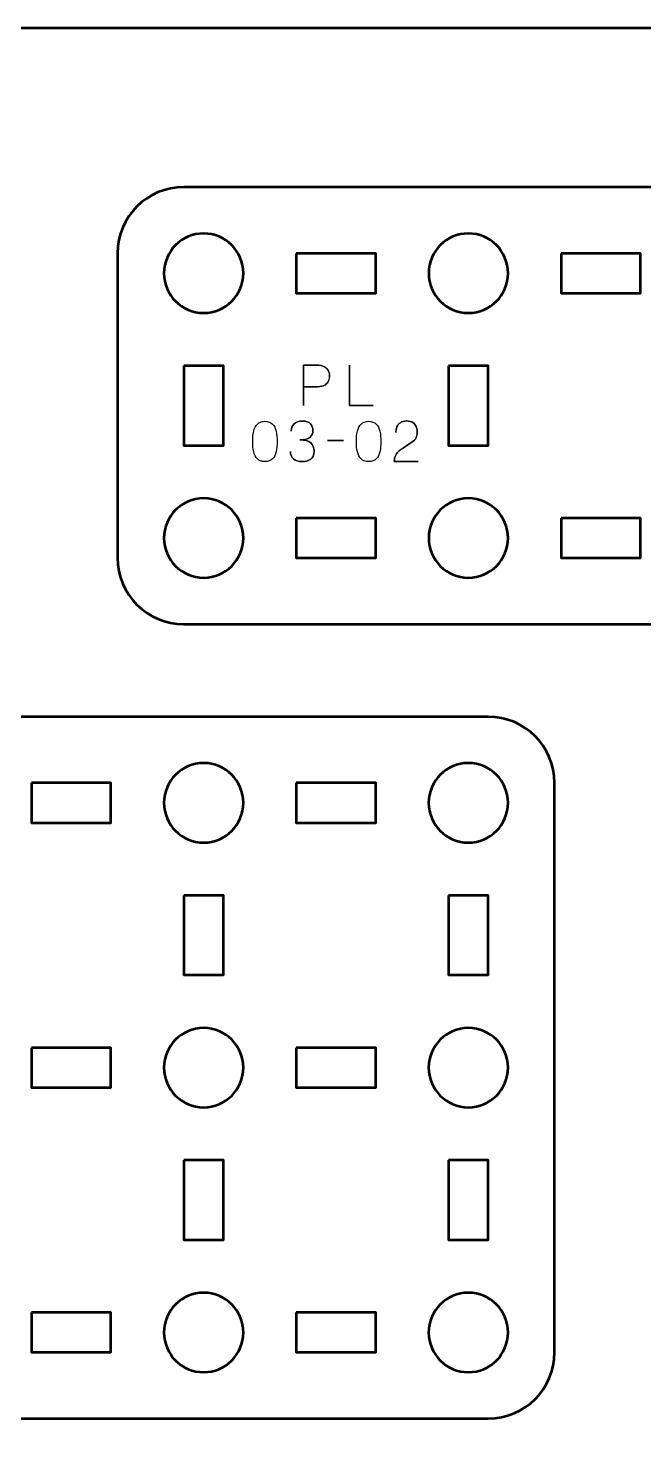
# Model space of a CAD drawing. Header units: centimetres. Extents: x -21 to 0, y -29.7 to 0.
# Drawn here: x -14.82 to -10.18, y -10.67 to 0 of the extents above; entities that cross this region are included whole.
import ezdxf

# ---------------------------------------------------------------- set-up
doc = ezdxf.new("R2010")
doc.units = ezdxf.units.CM
doc.header["$MEASUREMENT"] = 0
doc.layers.add('Layer 1', color=7, linetype='Continuous')

msp = doc.modelspace()

# ---------------------------------------------------------------- linework, layer by layer
at = {"layer": 'Layer 1', "color": 22, "lineweight": 53}
msp.add_open_spline([(-21.00003, -29.19996), (-21.00003, -29.19996), (-21.00003, -0.49992), (-21.00003, -0.49992), (-21.00003, -0.49992), (-21.00003, -0.22295), (-20.77694, 0.00004), (-20.49994, 0.00004), (-20.49994, 0.00004), (-20.49994, 0.00004), (-0.50008, 0.00004), (-0.50008, 0.00004), (-0.50008, 0.00004), (-0.22294, 0.00004), (0.00002, -0.22295), (0.00002, -0.49992), (0.00002, -0.49992), (0.00002, -0.49992), (0.00002, -29.19996), (0.00002, -29.19996), (0.00002, -29.19996), (0.00002, -29.47696), (-0.22294, -29.70005), (-0.50008, -29.70005), (-0.50008, -29.70005), (-0.50008, -29.70005), (-20.49994, -29.70005), (-20.49994, -29.70005), (-20.49994, -29.70005), (-20.77694, -29.70005), (-21.00003, -29.47696), (-21.00003, -29.19996)], degree=3, knots=[0, 0, 0, 0, 0.125, 0.125, 0.125, 0.125, 0.25, 0.25, 0.25, 0.25, 0.375, 0.375, 0.375, 0.375, 0.5, 0.5, 0.5, 0.5, 0.625, 0.625, 0.625, 0.625, 0.75, 0.75, 0.75, 0.75, 0.875, 0.875, 0.875, 0.875, 1, 1, 1, 1], dxfattribs=at)
at = {"layer": 'Layer 1', "color": 114, "lineweight": 53}
for points in [[(-13.64995, -1.19999), (-13.64995, -1.19999), (-9.35009, -1.19999), (-9.35009, -1.19999), (-9.35009, -1.19999), (-9.07296, -1.19999), (-8.85, -1.42309), (-8.85, -1.70009), (-8.85, -1.70009), (-8.85, -1.70009), (-8.85, -4.00001), (-8.85, -4.00001), (-8.85, -4.00001), (-8.85, -4.27702), (-9.07296, -4.49997), (-9.35009, -4.49997), (-9.35009, -4.49997), (-9.35009, -4.49997), (-13.64995, -4.49997), (-13.64995, -4.49997), (-13.64995, -4.49997), (-13.92695, -4.49997), (-14.15004, -4.27702), (-14.15004, -4.00001), (-14.15004, -4.00001), (-14.15004, -4.00001), (-14.15004, -1.70009), (-14.15004, -1.70009), (-14.15004, -1.70009), (-14.15004, -1.42309), (-13.92695, -1.19999), (-13.64995, -1.19999)], [(-19.64997, -5.19996), (-19.64997, -5.19996), (-11.35007, -5.19996), (-11.35007, -5.19996), (-11.35007, -5.19996), (-11.07307, -5.19996), (-10.84997, -5.42305), (-10.84997, -5.70005), (-10.84997, -5.70005), (-10.84997, -5.70005), (-10.84997, -9.99991), (-10.84997, -9.99991), (-10.84997, -9.99991), (-10.84997, -10.27705), (-11.07307, -10.50001), (-11.35007, -10.50001), (-11.35007, -10.50001), (-11.35007, -10.50001), (-19.64997, -10.50001), (-19.64997, -10.50001), (-19.64997, -10.50001), (-19.92697, -10.50001), (-20.15007, -10.27705), (-20.15007, -9.99991), (-20.15007, -9.99991), (-20.15007, -9.99991), (-20.15007, -5.70005), (-20.15007, -5.70005), (-20.15007, -5.70005), (-20.15007, -5.42305), (-19.92697, -5.19996), (-19.64997, -5.19996)]]:
    msp.add_open_spline(points, degree=3, knots=[0, 0, 0, 0, 0.125, 0.125, 0.125, 0.125, 0.25, 0.25, 0.25, 0.25, 0.375, 0.375, 0.375, 0.375, 0.5, 0.5, 0.5, 0.5, 0.625, 0.625, 0.625, 0.625, 0.75, 0.75, 0.75, 0.75, 0.875, 0.875, 0.875, 0.875, 1, 1, 1, 1], dxfattribs=at)
at = {"layer": 'Layer 1', "lineweight": 53}
for points in [[(-13.20001, -1.85002), (-13.20001, -2.01579), (-13.33424, -2.15002), (-13.50002, -2.15002), (-13.50002, -2.15002), (-13.66568, -2.15002), (-13.80002, -2.01579), (-13.80002, -1.85002), (-13.80002, -1.85002), (-13.80002, -1.68436), (-13.66568, -1.55002), (-13.50002, -1.55002), (-13.50002, -1.55002), (-13.33424, -1.55002), (-13.20001, -1.68436), (-13.20001, -1.85002)], [(-11.19995, -1.85002), (-11.19995, -2.01579), (-11.33432, -2.15002), (-11.49995, -2.15002), (-11.49995, -2.15002), (-11.66572, -2.15002), (-11.79995, -2.01579), (-11.79995, -1.85002), (-11.79995, -1.85002), (-11.79995, -1.68436), (-11.66572, -1.55002), (-11.49995, -1.55002), (-11.49995, -1.55002), (-11.33432, -1.55002), (-11.19995, -1.68436), (-11.19995, -1.85002)], [(-12.8, -1.70009), (-12.8, -1.70009), (-12.2, -1.70009), (-12.2, -1.70009), (-12.2, -1.70009), (-12.2, -1.70009), (-12.2, -2.00009), (-12.2, -2.00009), (-12.2, -2.00009), (-12.2, -2.00009), (-12.8, -2.00009), (-12.8, -2.00009), (-12.8, -2.00009), (-12.8, -2.00009), (-12.8, -1.70009), (-12.8, -1.70009)], [(-10.80004, -1.70009), (-10.80004, -1.70009), (-10.20004, -1.70009), (-10.20004, -1.70009), (-10.20004, -1.70009), (-10.20004, -1.70009), (-10.20004, -2.00009), (-10.20004, -2.00009), (-10.20004, -2.00009), (-10.20004, -2.00009), (-10.80004, -2.00009), (-10.80004, -2.00009), (-10.80004, -2.00009), (-10.80004, -2.00009), (-10.80004, -1.70009), (-10.80004, -1.70009)], [(-13.64995, -2.55004), (-13.64995, -2.55004), (-13.34994, -2.55004), (-13.34994, -2.55004), (-13.34994, -2.55004), (-13.34994, -2.55004), (-13.34994, -3.15003), (-13.34994, -3.15003), (-13.34994, -3.15003), (-13.34994, -3.15003), (-13.64995, -3.15003), (-13.64995, -3.15003), (-13.64995, -3.15003), (-13.64995, -3.15003), (-13.64995, -2.55004), (-13.64995, -2.55004)], [(-11.65002, -2.55004), (-11.65002, -2.55004), (-11.35002, -2.55004), (-11.35002, -2.55004), (-11.35002, -2.55004), (-11.35002, -2.55004), (-11.35002, -3.15003), (-11.35002, -3.15003), (-11.35002, -3.15003), (-11.35002, -3.15003), (-11.65002, -3.15003), (-11.65002, -3.15003), (-11.65002, -3.15003), (-11.65002, -3.15003), (-11.65002, -2.55004), (-11.65002, -2.55004)], [(-13.20001, -3.85008), (-13.20001, -4.01571), (-13.33424, -4.15009), (-13.50002, -4.15009), (-13.50002, -4.15009), (-13.66568, -4.15009), (-13.80002, -4.01571), (-13.80002, -3.85008), (-13.80002, -3.85008), (-13.80002, -3.68431), (-13.66568, -3.55008), (-13.50002, -3.55008), (-13.50002, -3.55008), (-13.33424, -3.55008), (-13.20001, -3.68431), (-13.20001, -3.85008)], [(-11.19995, -3.85008), (-11.19995, -4.01571), (-11.33432, -4.15009), (-11.49995, -4.15009), (-11.49995, -4.15009), (-11.66572, -4.15009), (-11.79995, -4.01571), (-11.79995, -3.85008), (-11.79995, -3.85008), (-11.79995, -3.68431), (-11.66572, -3.55008), (-11.49995, -3.55008), (-11.49995, -3.55008), (-11.33432, -3.55008), (-11.19995, -3.68431), (-11.19995, -3.85008)], [(-12.8, -3.70001), (-12.8, -3.70001), (-12.2, -3.70001), (-12.2, -3.70001), (-12.2, -3.70001), (-12.2, -3.70001), (-12.2, -4.00001), (-12.2, -4.00001), (-12.2, -4.00001), (-12.2, -4.00001), (-12.8, -4.00001), (-12.8, -4.00001), (-12.8, -4.00001), (-12.8, -4.00001), (-12.8, -3.70001), (-12.8, -3.70001)], [(-10.80004, -3.70001), (-10.80004, -3.70001), (-10.20004, -3.70001), (-10.20004, -3.70001), (-10.20004, -3.70001), (-10.20004, -3.70001), (-10.20004, -4.00001), (-10.20004, -4.00001), (-10.20004, -4.00001), (-10.20004, -4.00001), (-10.80004, -4.00001), (-10.80004, -4.00001), (-10.80004, -4.00001), (-10.80004, -4.00001), (-10.80004, -3.70001), (-10.80004, -3.70001)], [(-13.20007, -5.84999), (-13.20007, -6.01576), (-13.33431, -6.14999), (-13.50008, -6.14999), (-13.50008, -6.14999), (-13.66574, -6.14999), (-13.80008, -6.01576), (-13.80008, -5.84999), (-13.80008, -5.84999), (-13.80008, -5.68432), (-13.66574, -5.54998), (-13.50008, -5.54998), (-13.50008, -5.54998), (-13.33431, -5.54998), (-13.20007, -5.68432), (-13.20007, -5.84999)], [(-11.2, -5.84999), (-11.2, -6.01576), (-11.33437, -6.14999), (-11.5, -6.14999), (-11.5, -6.14999), (-11.66577, -6.14999), (-11.8, -6.01576), (-11.8, -5.84999), (-11.8, -5.84999), (-11.8, -5.68432), (-11.66577, -5.54998), (-11.5, -5.54998), (-11.5, -5.54998), (-11.33437, -5.54998), (-11.2, -5.68432), (-11.2, -5.84999)], [(-14.79999, -5.70005), (-14.79999, -5.70005), (-14.19999, -5.70005), (-14.19999, -5.70005), (-14.19999, -5.70005), (-14.19999, -5.70005), (-14.19999, -6.00006), (-14.19999, -6.00006), (-14.19999, -6.00006), (-14.19999, -6.00006), (-14.79999, -6.00006), (-14.79999, -6.00006), (-14.79999, -6.00006), (-14.79999, -6.00006), (-14.79999, -5.70005), (-14.79999, -5.70005)], [(-12.80002, -5.70005), (-12.80002, -5.70005), (-12.20002, -5.70005), (-12.20002, -5.70005), (-12.20002, -5.70005), (-12.20002, -5.70005), (-12.20002, -6.00006), (-12.20002, -6.00006), (-12.20002, -6.00006), (-12.20002, -6.00006), (-12.80002, -6.00006), (-12.80002, -6.00006), (-12.80002, -6.00006), (-12.80002, -6.00006), (-12.80002, -5.70005), (-12.80002, -5.70005)], [(-13.65001, -6.55), (-13.65001, -6.55), (-13.35, -6.55), (-13.35, -6.55), (-13.35, -6.55), (-13.35, -6.55), (-13.35, -7.15001), (-13.35, -7.15001), (-13.35, -7.15001), (-13.35, -7.15001), (-13.65001, -7.15001), (-13.65001, -7.15001), (-13.65001, -7.15001), (-13.65001, -7.15001), (-13.65001, -6.55), (-13.65001, -6.55)], [(-11.65007, -6.55), (-11.65007, -6.55), (-11.35007, -6.55), (-11.35007, -6.55), (-11.35007, -6.55), (-11.35007, -6.55), (-11.35007, -7.15001), (-11.35007, -7.15001), (-11.35007, -7.15001), (-11.35007, -7.15001), (-11.65007, -7.15001), (-11.65007, -7.15001), (-11.65007, -7.15001), (-11.65007, -7.15001), (-11.65007, -6.55), (-11.65007, -6.55)], [(-13.20007, -7.85006), (-13.20007, -8.01569), (-13.33431, -8.15006), (-13.50008, -8.15006), (-13.50008, -8.15006), (-13.66574, -8.15006), (-13.80008, -8.01569), (-13.80008, -7.85006), (-13.80008, -7.85006), (-13.80008, -7.68429), (-13.66574, -7.55006), (-13.50008, -7.55006), (-13.50008, -7.55006), (-13.33431, -7.55006), (-13.20007, -7.68429), (-13.20007, -7.85006)], [(-11.2, -7.85006), (-11.2, -8.01569), (-11.33437, -8.15006), (-11.5, -8.15006), (-11.5, -8.15006), (-11.66577, -8.15006), (-11.8, -8.01569), (-11.8, -7.85006), (-11.8, -7.85006), (-11.8, -7.68429), (-11.66577, -7.55006), (-11.5, -7.55006), (-11.5, -7.55006), (-11.33437, -7.55006), (-11.2, -7.68429), (-11.2, -7.85006)], [(-14.79999, -7.69999), (-14.79999, -7.69999), (-14.19999, -7.69999), (-14.19999, -7.69999), (-14.19999, -7.69999), (-14.19999, -7.69999), (-14.19999, -7.99999), (-14.19999, -7.99999), (-14.19999, -7.99999), (-14.19999, -7.99999), (-14.79999, -7.99999), (-14.79999, -7.99999), (-14.79999, -7.99999), (-14.79999, -7.99999), (-14.79999, -7.69999), (-14.79999, -7.69999)], [(-12.80002, -7.69999), (-12.80002, -7.69999), (-12.20002, -7.69999), (-12.20002, -7.69999), (-12.20002, -7.69999), (-12.20002, -7.69999), (-12.20002, -7.99999), (-12.20002, -7.99999), (-12.20002, -7.99999), (-12.20002, -7.99999), (-12.80002, -7.99999), (-12.80002, -7.99999), (-12.80002, -7.99999), (-12.80002, -7.99999), (-12.80002, -7.69999), (-12.80002, -7.69999)], [(-13.65001, -8.54997), (-13.65001, -8.54997), (-13.35, -8.54997), (-13.35, -8.54997), (-13.35, -8.54997), (-13.35, -8.54997), (-13.35, -9.14997), (-13.35, -9.14997), (-13.35, -9.14997), (-13.35, -9.14997), (-13.65001, -9.14997), (-13.65001, -9.14997), (-13.65001, -9.14997), (-13.65001, -9.14997), (-13.65001, -8.54997), (-13.65001, -8.54997)], [(-11.65007, -8.54997), (-11.65007, -8.54997), (-11.35007, -8.54997), (-11.35007, -8.54997), (-11.35007, -8.54997), (-11.35007, -8.54997), (-11.35007, -9.14997), (-11.35007, -9.14997), (-11.35007, -9.14997), (-11.35007, -9.14997), (-11.65007, -9.14997), (-11.65007, -9.14997), (-11.65007, -9.14997), (-11.65007, -9.14997), (-11.65007, -8.54997), (-11.65007, -8.54997)], [(-13.20007, -9.84999), (-13.20007, -10.01565), (-13.33431, -10.14998), (-13.50008, -10.14998), (-13.50008, -10.14998), (-13.66574, -10.14998), (-13.80008, -10.01565), (-13.80008, -9.84999), (-13.80008, -9.84999), (-13.80008, -9.68436), (-13.66574, -9.54999), (-13.50008, -9.54999), (-13.50008, -9.54999), (-13.33431, -9.54999), (-13.20007, -9.68436), (-13.20007, -9.84999)], [(-11.2, -9.84999), (-11.2, -10.01565), (-11.33437, -10.14998), (-11.5, -10.14998), (-11.5, -10.14998), (-11.66577, -10.14998), (-11.8, -10.01565), (-11.8, -9.84999), (-11.8, -9.84999), (-11.8, -9.68436), (-11.66577, -9.54999), (-11.5, -9.54999), (-11.5, -9.54999), (-11.33437, -9.54999), (-11.2, -9.68436), (-11.2, -9.84999)], [(-14.79999, -9.69992), (-14.79999, -9.69992), (-14.19999, -9.69992), (-14.19999, -9.69992), (-14.19999, -9.69992), (-14.19999, -9.69992), (-14.19999, -9.99991), (-14.19999, -9.99991), (-14.19999, -9.99991), (-14.19999, -9.99991), (-14.79999, -9.99991), (-14.79999, -9.99991), (-14.79999, -9.99991), (-14.79999, -9.99991), (-14.79999, -9.69992), (-14.79999, -9.69992)], [(-12.80002, -9.69992), (-12.80002, -9.69992), (-12.20002, -9.69992), (-12.20002, -9.69992), (-12.20002, -9.69992), (-12.20002, -9.69992), (-12.20002, -9.99991), (-12.20002, -9.99991), (-12.20002, -9.99991), (-12.20002, -9.99991), (-12.80002, -9.99991), (-12.80002, -9.99991), (-12.80002, -9.99991), (-12.80002, -9.99991), (-12.80002, -9.69992), (-12.80002, -9.69992)]]:
    msp.add_open_spline(points, degree=3, knots=[0, 0, 0, 0, 0.25, 0.25, 0.25, 0.25, 0.5, 0.5, 0.5, 0.5, 0.75, 0.75, 0.75, 0.75, 1, 1, 1, 1], dxfattribs=at)
at = {"layer": 'Layer 1', "color": 40, "lineweight": 30}
for points, knots in [([(-12.74458, -2.85003), (-12.74458, -2.85003), (-12.74458, -2.54482), (-12.74458, -2.54482), (-12.74458, -2.54482), (-12.74458, -2.54482), (-12.64728, -2.54482), (-12.64728, -2.54482), (-12.64728, -2.54482), (-12.62167, -2.5451), (-12.60167, -2.5488), (-12.58748, -2.55596), (-12.58748, -2.55596), (-12.57359, -2.56327), (-12.56378, -2.57279), (-12.55813, -2.58464), (-12.55813, -2.58464), (-12.55263, -2.5965), (-12.5496, -2.6093), (-12.54903, -2.6231), (-12.54903, -2.6231), (-12.54836, -2.63714), (-12.55069, -2.65051), (-12.55619, -2.66317), (-12.55619, -2.66317), (-12.56173, -2.67587), (-12.57122, -2.68635), (-12.58445, -2.69446), (-12.58445, -2.69446), (-12.59796, -2.70261), (-12.61617, -2.70674), (-12.63931, -2.70702), (-12.63931, -2.70702), (-12.63931, -2.70702), (-12.74458, -2.70702), (-12.74458, -2.70702), (-12.74458, -2.70702), (-12.74458, -2.70702), (-12.63931, -2.70702), (-12.63931, -2.70702), (-12.63931, -2.70702), (-12.61655, -2.70674), (-12.59853, -2.70261), (-12.58502, -2.69446), (-12.58502, -2.69446), (-12.57164, -2.68635), (-12.56212, -2.67587), (-12.55648, -2.66317), (-12.55648, -2.66317), (-12.55097, -2.65051), (-12.5485, -2.63714), (-12.54903, -2.6231), (-12.54903, -2.6231), (-12.5496, -2.6093), (-12.55263, -2.5965), (-12.55827, -2.58464), (-12.55827, -2.58464), (-12.56406, -2.57279), (-12.57397, -2.56327), (-12.58791, -2.55596), (-12.58791, -2.55596), (-12.60209, -2.5488), (-12.62195, -2.5451), (-12.64728, -2.54482), (-12.64728, -2.54482), (-12.64728, -2.54482), (-12.74458, -2.54482), (-12.74458, -2.54482), (-12.74458, -2.54482), (-12.74458, -2.54482), (-12.74458, -2.85003), (-12.74458, -2.85003)], [0, 0, 0, 0, 0.05555556, 0.05555556, 0.05555556, 0.05555556, 0.11111111, 0.11111111, 0.11111111, 0.11111111, 0.16666667, 0.16666667, 0.16666667, 0.16666667, 0.22222222, 0.22222222, 0.22222222, 0.22222222, 0.27777778, 0.27777778, 0.27777778, 0.27777778, 0.33333333, 0.33333333, 0.33333333, 0.33333333, 0.38888889, 0.38888889, 0.38888889, 0.38888889, 0.44444444, 0.44444444, 0.44444444, 0.44444444, 0.5, 0.5, 0.5, 0.5, 0.55555556, 0.55555556, 0.55555556, 0.55555556, 0.61111111, 0.61111111, 0.61111111, 0.61111111, 0.66666667, 0.66666667, 0.66666667, 0.66666667, 0.72222222, 0.72222222, 0.72222222, 0.72222222, 0.77777778, 0.77777778, 0.77777778, 0.77777778, 0.83333333, 0.83333333, 0.83333333, 0.83333333, 0.88888889, 0.88888889, 0.88888889, 0.88888889, 0.94444444, 0.94444444, 0.94444444, 0.94444444, 1, 1, 1, 1]), ([(-12.21997, -2.85003), (-12.21997, -2.85003), (-12.39816, -2.85003), (-12.39816, -2.85003), (-12.39816, -2.85003), (-12.39816, -2.85003), (-12.39816, -2.54482), (-12.39816, -2.54482), (-12.39816, -2.54482), (-12.39816, -2.54482), (-12.39816, -2.85003), (-12.39816, -2.85003), (-12.39816, -2.85003), (-12.39816, -2.85003), (-12.21997, -2.85003), (-12.21997, -2.85003)], [0, 0, 0, 0, 0.25, 0.25, 0.25, 0.25, 0.5, 0.5, 0.5, 0.5, 0.75, 0.75, 0.75, 0.75, 1, 1, 1, 1]), ([(-13.03714, -3.27336), (-13.01262, -3.27312), (-12.9936, -3.2662), (-12.98009, -3.25269), (-12.98009, -3.25269), (-12.96672, -3.23921), (-12.95737, -3.22101), (-12.95212, -3.19801), (-12.95212, -3.19801), (-12.94704, -3.17511), (-12.94453, -3.1495), (-12.94481, -3.12096), (-12.94481, -3.12096), (-12.94453, -3.09285), (-12.94704, -3.06723), (-12.95212, -3.0442), (-12.95212, -3.0442), (-12.95737, -3.02148), (-12.96672, -3.00328), (-12.98009, -2.98948), (-12.98009, -2.98948), (-12.9936, -2.97601), (-13.01262, -2.96895), (-13.03714, -2.96856), (-13.03714, -2.96856), (-13.06179, -2.96895), (-13.08084, -2.97601), (-13.09418, -2.98948), (-13.09418, -2.98948), (-13.10769, -3.00328), (-13.11693, -3.02148), (-13.12201, -3.0442), (-13.12201, -3.0442), (-13.12727, -3.06723), (-13.12974, -3.09285), (-13.12935, -3.12096), (-13.12935, -3.12096), (-13.12974, -3.1495), (-13.12727, -3.17511), (-13.12201, -3.19801), (-13.12201, -3.19801), (-13.11693, -3.22101), (-13.10769, -3.23921), (-13.09418, -3.25269), (-13.09418, -3.25269), (-13.08084, -3.2662), (-13.06179, -3.27312), (-13.03714, -3.27336)], [0, 0, 0, 0, 0.08333333, 0.08333333, 0.08333333, 0.08333333, 0.16666667, 0.16666667, 0.16666667, 0.16666667, 0.25, 0.25, 0.25, 0.25, 0.33333333, 0.33333333, 0.33333333, 0.33333333, 0.41666667, 0.41666667, 0.41666667, 0.41666667, 0.5, 0.5, 0.5, 0.5, 0.58333333, 0.58333333, 0.58333333, 0.58333333, 0.66666667, 0.66666667, 0.66666667, 0.66666667, 0.75, 0.75, 0.75, 0.75, 0.83333333, 0.83333333, 0.83333333, 0.83333333, 0.91666667, 0.91666667, 0.91666667, 0.91666667, 1, 1, 1, 1]), ([(-13.03714, -3.27336), (-13.01262, -3.27312), (-12.9936, -3.2662), (-12.98009, -3.25269), (-12.98009, -3.25269), (-12.96672, -3.23921), (-12.95737, -3.22101), (-12.95212, -3.19801), (-12.95212, -3.19801), (-12.94704, -3.17511), (-12.94453, -3.1495), (-12.94481, -3.12096), (-12.94481, -3.12096), (-12.94453, -3.09285), (-12.94704, -3.06723), (-12.95212, -3.0442), (-12.95212, -3.0442), (-12.95737, -3.02148), (-12.96672, -3.00328), (-12.98009, -2.98948), (-12.98009, -2.98948), (-12.9936, -2.97601), (-13.01262, -2.96895), (-13.03714, -2.96856), (-13.03714, -2.96856), (-13.06179, -2.96895), (-13.08084, -2.97601), (-13.09418, -2.98948), (-13.09418, -2.98948), (-13.10769, -3.00328), (-13.11693, -3.02148), (-13.12201, -3.0442), (-13.12201, -3.0442), (-13.12727, -3.06723), (-13.12974, -3.09285), (-13.12935, -3.12096), (-13.12935, -3.12096), (-13.12974, -3.1495), (-13.12727, -3.17511), (-13.12201, -3.19801), (-13.12201, -3.19801), (-13.11693, -3.22101), (-13.10769, -3.23921), (-13.09418, -3.25269), (-13.09418, -3.25269), (-13.08084, -3.2662), (-13.06179, -3.27312), (-13.03714, -3.27336)], [0, 0, 0, 0, 0.08333333, 0.08333333, 0.08333333, 0.08333333, 0.16666667, 0.16666667, 0.16666667, 0.16666667, 0.25, 0.25, 0.25, 0.25, 0.33333333, 0.33333333, 0.33333333, 0.33333333, 0.41666667, 0.41666667, 0.41666667, 0.41666667, 0.5, 0.5, 0.5, 0.5, 0.58333333, 0.58333333, 0.58333333, 0.58333333, 0.66666667, 0.66666667, 0.66666667, 0.66666667, 0.75, 0.75, 0.75, 0.75, 0.83333333, 0.83333333, 0.83333333, 0.83333333, 0.91666667, 0.91666667, 0.91666667, 0.91666667, 1, 1, 1, 1]), ([(-12.8441, -3.19674), (-12.8441, -3.21978), (-12.83637, -3.23823), (-12.82092, -3.25202), (-12.82092, -3.25202), (-12.80578, -3.26606), (-12.78441, -3.27312), (-12.75685, -3.27336), (-12.75685, -3.27336), (-12.72955, -3.2735), (-12.7075, -3.26744), (-12.69085, -3.25519), (-12.69085, -3.25519), (-12.67444, -3.24278), (-12.66605, -3.22281), (-12.66548, -3.19512), (-12.66548, -3.19512), (-12.66548, -3.16714), (-12.67402, -3.14576), (-12.69127, -3.13116), (-12.69127, -3.13116), (-12.70863, -3.11655), (-12.73562, -3.10925), (-12.77216, -3.10911), (-12.77216, -3.10911), (-12.73618, -3.10897), (-12.71082, -3.10237), (-12.69621, -3.08939), (-12.69621, -3.08939), (-12.68175, -3.07644), (-12.67473, -3.05965), (-12.67515, -3.03884), (-12.67515, -3.03884), (-12.67501, -3.01816), (-12.68094, -3.00109), (-12.69279, -2.98744), (-12.69279, -2.98744), (-12.70489, -2.97407), (-12.72514, -2.96705), (-12.75354, -2.96648), (-12.75354, -2.96648), (-12.78222, -2.96719), (-12.80342, -2.97488), (-12.81735, -2.98962), (-12.81735, -2.98962), (-12.8314, -3.00437), (-12.83831, -3.02215), (-12.83817, -3.0431), (-12.83817, -3.0431), (-12.83831, -3.02215), (-12.8314, -3.00437), (-12.81735, -2.98962), (-12.81735, -2.98962), (-12.80342, -2.97488), (-12.78222, -2.96719), (-12.75354, -2.96648), (-12.75354, -2.96648), (-12.72514, -2.96705), (-12.70489, -2.97407), (-12.69279, -2.98744), (-12.69279, -2.98744), (-12.68094, -3.00109), (-12.67501, -3.01816), (-12.67515, -3.03884), (-12.67515, -3.03884), (-12.67473, -3.05965), (-12.68175, -3.07644), (-12.69621, -3.08939), (-12.69621, -3.08939), (-12.71082, -3.10237), (-12.73618, -3.10897), (-12.77216, -3.10911), (-12.77216, -3.10911), (-12.73562, -3.10925), (-12.70863, -3.11655), (-12.69127, -3.13116), (-12.69127, -3.13116), (-12.67402, -3.14576), (-12.66548, -3.16714), (-12.66548, -3.19512), (-12.66548, -3.19512), (-12.66605, -3.22281), (-12.67444, -3.24278), (-12.69085, -3.25519), (-12.69085, -3.25519), (-12.7075, -3.26744), (-12.72955, -3.2735), (-12.75685, -3.27336), (-12.75685, -3.27336), (-12.78441, -3.27312), (-12.80578, -3.26606), (-12.82092, -3.25202), (-12.82092, -3.25202), (-12.83637, -3.23823), (-12.8441, -3.21978), (-12.8441, -3.19674)], [0, 0, 0, 0, 0.04166667, 0.04166667, 0.04166667, 0.04166667, 0.08333333, 0.08333333, 0.08333333, 0.08333333, 0.125, 0.125, 0.125, 0.125, 0.16666667, 0.16666667, 0.16666667, 0.16666667, 0.20833333, 0.20833333, 0.20833333, 0.20833333, 0.25, 0.25, 0.25, 0.25, 0.29166667, 0.29166667, 0.29166667, 0.29166667, 0.33333333, 0.33333333, 0.33333333, 0.33333333, 0.375, 0.375, 0.375, 0.375, 0.41666667, 0.41666667, 0.41666667, 0.41666667, 0.45833333, 0.45833333, 0.45833333, 0.45833333, 0.5, 0.5, 0.5, 0.5, 0.54166667, 0.54166667, 0.54166667, 0.54166667, 0.58333333, 0.58333333, 0.58333333, 0.58333333, 0.625, 0.625, 0.625, 0.625, 0.66666667, 0.66666667, 0.66666667, 0.66666667, 0.70833333, 0.70833333, 0.70833333, 0.70833333, 0.75, 0.75, 0.75, 0.75, 0.79166667, 0.79166667, 0.79166667, 0.79166667, 0.83333333, 0.83333333, 0.83333333, 0.83333333, 0.875, 0.875, 0.875, 0.875, 0.91666667, 0.91666667, 0.91666667, 0.91666667, 0.95833333, 0.95833333, 0.95833333, 0.95833333, 1, 1, 1, 1]), ([(-12.25331, -3.27336), (-12.22879, -3.27312), (-12.20978, -3.2662), (-12.19626, -3.25269), (-12.19626, -3.25269), (-12.18289, -3.23921), (-12.17355, -3.22101), (-12.16829, -3.19801), (-12.16829, -3.19801), (-12.16321, -3.17511), (-12.1607, -3.1495), (-12.16099, -3.12096), (-12.16099, -3.12096), (-12.1607, -3.09285), (-12.16321, -3.06723), (-12.16829, -3.0442), (-12.16829, -3.0442), (-12.17355, -3.02148), (-12.18289, -3.00328), (-12.19626, -2.98948), (-12.19626, -2.98948), (-12.20978, -2.97601), (-12.22879, -2.96895), (-12.25331, -2.96856), (-12.25331, -2.96856), (-12.278, -2.96895), (-12.29702, -2.97601), (-12.31039, -2.98948), (-12.31039, -2.98948), (-12.32386, -3.00328), (-12.33311, -3.02148), (-12.33822, -3.0442), (-12.33822, -3.0442), (-12.34344, -3.06723), (-12.34591, -3.09285), (-12.34552, -3.12096), (-12.34552, -3.12096), (-12.34591, -3.1495), (-12.34344, -3.17511), (-12.33822, -3.19801), (-12.33822, -3.19801), (-12.33311, -3.22101), (-12.32386, -3.23921), (-12.31039, -3.25269), (-12.31039, -3.25269), (-12.29702, -3.2662), (-12.278, -3.27312), (-12.25331, -3.27336)], [0, 0, 0, 0, 0.08333333, 0.08333333, 0.08333333, 0.08333333, 0.16666667, 0.16666667, 0.16666667, 0.16666667, 0.25, 0.25, 0.25, 0.25, 0.33333333, 0.33333333, 0.33333333, 0.33333333, 0.41666667, 0.41666667, 0.41666667, 0.41666667, 0.5, 0.5, 0.5, 0.5, 0.58333333, 0.58333333, 0.58333333, 0.58333333, 0.66666667, 0.66666667, 0.66666667, 0.66666667, 0.75, 0.75, 0.75, 0.75, 0.83333333, 0.83333333, 0.83333333, 0.83333333, 0.91666667, 0.91666667, 0.91666667, 0.91666667, 1, 1, 1, 1]), ([(-12.25331, -3.27336), (-12.22879, -3.27312), (-12.20978, -3.2662), (-12.19626, -3.25269), (-12.19626, -3.25269), (-12.18289, -3.23921), (-12.17355, -3.22101), (-12.16829, -3.19801), (-12.16829, -3.19801), (-12.16321, -3.17511), (-12.1607, -3.1495), (-12.16099, -3.12096), (-12.16099, -3.12096), (-12.1607, -3.09285), (-12.16321, -3.06723), (-12.16829, -3.0442), (-12.16829, -3.0442), (-12.17355, -3.02148), (-12.18289, -3.00328), (-12.19626, -2.98948), (-12.19626, -2.98948), (-12.20978, -2.97601), (-12.22879, -2.96895), (-12.25331, -2.96856), (-12.25331, -2.96856), (-12.278, -2.96895), (-12.29702, -2.97601), (-12.31039, -2.98948), (-12.31039, -2.98948), (-12.32386, -3.00328), (-12.33311, -3.02148), (-12.33822, -3.0442), (-12.33822, -3.0442), (-12.34344, -3.06723), (-12.34591, -3.09285), (-12.34552, -3.12096), (-12.34552, -3.12096), (-12.34591, -3.1495), (-12.34344, -3.17511), (-12.33822, -3.19801), (-12.33822, -3.19801), (-12.33311, -3.22101), (-12.32386, -3.23921), (-12.31039, -3.25269), (-12.31039, -3.25269), (-12.29702, -3.2662), (-12.278, -3.27312), (-12.25331, -3.27336)], [0, 0, 0, 0, 0.08333333, 0.08333333, 0.08333333, 0.08333333, 0.16666667, 0.16666667, 0.16666667, 0.16666667, 0.25, 0.25, 0.25, 0.25, 0.33333333, 0.33333333, 0.33333333, 0.33333333, 0.41666667, 0.41666667, 0.41666667, 0.41666667, 0.5, 0.5, 0.5, 0.5, 0.58333333, 0.58333333, 0.58333333, 0.58333333, 0.66666667, 0.66666667, 0.66666667, 0.66666667, 0.75, 0.75, 0.75, 0.75, 0.83333333, 0.83333333, 0.83333333, 0.83333333, 0.91666667, 0.91666667, 0.91666667, 0.91666667, 1, 1, 1, 1]), ([(-11.87862, -3.27336), (-11.87862, -3.27336), (-12.06027, -3.27336), (-12.06027, -3.27336), (-12.06027, -3.27336), (-12.0597, -3.25311), (-12.056, -3.23671), (-12.04923, -3.2239), (-12.04923, -3.2239), (-12.04263, -3.21124), (-12.03409, -3.20062), (-12.02361, -3.19208), (-12.02361, -3.19208), (-12.01328, -3.18379), (-12.00195, -3.17568), (-11.98957, -3.16795), (-11.98957, -3.16795), (-11.98957, -3.16795), (-11.91722, -3.11973), (-11.91722, -3.11973), (-11.91722, -3.11973), (-11.90289, -3.10925), (-11.89422, -3.09697), (-11.89118, -3.08322), (-11.89118, -3.08322), (-11.88829, -3.06942), (-11.88705, -3.05538), (-11.88758, -3.04088), (-11.88758, -3.04088), (-11.88744, -3.03111), (-11.88981, -3.02035), (-11.8945, -3.00864), (-11.8945, -3.00864), (-11.8993, -2.99721), (-11.9073, -2.9873), (-11.91859, -2.97876), (-11.91859, -2.97876), (-11.93002, -2.97047), (-11.94562, -2.96606), (-11.96544, -2.96567), (-11.96544, -2.96567), (-11.98559, -2.96606), (-12.00185, -2.97047), (-12.01395, -2.9789), (-12.01395, -2.9789), (-12.02623, -2.98744), (-12.03504, -2.9983), (-12.04041, -3.01143), (-12.04041, -3.01143), (-12.04595, -3.02476), (-12.04856, -3.03855), (-12.04841, -3.05274), (-12.04841, -3.05274), (-12.04856, -3.03855), (-12.04595, -3.02476), (-12.04041, -3.01143), (-12.04041, -3.01143), (-12.03504, -2.9983), (-12.02623, -2.98744), (-12.01395, -2.9789), (-12.01395, -2.9789), (-12.00185, -2.97047), (-11.98559, -2.96606), (-11.96544, -2.96567), (-11.96544, -2.96567), (-11.94562, -2.96606), (-11.93002, -2.97047), (-11.91859, -2.97876), (-11.91859, -2.97876), (-11.9073, -2.9873), (-11.8993, -2.99721), (-11.8945, -3.00864), (-11.8945, -3.00864), (-11.88981, -3.02035), (-11.88744, -3.03111), (-11.88758, -3.04088), (-11.88758, -3.04088), (-11.88705, -3.05538), (-11.88829, -3.06942), (-11.89118, -3.08322), (-11.89118, -3.08322), (-11.89422, -3.09697), (-11.90289, -3.10925), (-11.91722, -3.11973), (-11.91722, -3.11973), (-11.91722, -3.11973), (-11.98957, -3.16795), (-11.98957, -3.16795), (-11.98957, -3.16795), (-12.00195, -3.17568), (-12.01328, -3.18379), (-12.02361, -3.19208), (-12.02361, -3.19208), (-12.03409, -3.20062), (-12.04263, -3.21124), (-12.04923, -3.2239), (-12.04923, -3.2239), (-12.056, -3.23671), (-12.0597, -3.25311), (-12.06027, -3.27336), (-12.06027, -3.27336), (-12.06027, -3.27336), (-11.87862, -3.27336), (-11.87862, -3.27336)], [0, 0, 0, 0, 0.03846154, 0.03846154, 0.03846154, 0.03846154, 0.07692308, 0.07692308, 0.07692308, 0.07692308, 0.11538462, 0.11538462, 0.11538462, 0.11538462, 0.15384615, 0.15384615, 0.15384615, 0.15384615, 0.19230769, 0.19230769, 0.19230769, 0.19230769, 0.23076923, 0.23076923, 0.23076923, 0.23076923, 0.26923077, 0.26923077, 0.26923077, 0.26923077, 0.30769231, 0.30769231, 0.30769231, 0.30769231, 0.34615385, 0.34615385, 0.34615385, 0.34615385, 0.38461538, 0.38461538, 0.38461538, 0.38461538, 0.42307692, 0.42307692, 0.42307692, 0.42307692, 0.46153846, 0.46153846, 0.46153846, 0.46153846, 0.5, 0.5, 0.5, 0.5, 0.53846154, 0.53846154, 0.53846154, 0.53846154, 0.57692308, 0.57692308, 0.57692308, 0.57692308, 0.61538462, 0.61538462, 0.61538462, 0.61538462, 0.65384615, 0.65384615, 0.65384615, 0.65384615, 0.69230769, 0.69230769, 0.69230769, 0.69230769, 0.73076923, 0.73076923, 0.73076923, 0.73076923, 0.76923077, 0.76923077, 0.76923077, 0.76923077, 0.80769231, 0.80769231, 0.80769231, 0.80769231, 0.84615385, 0.84615385, 0.84615385, 0.84615385, 0.88461538, 0.88461538, 0.88461538, 0.88461538, 0.92307692, 0.92307692, 0.92307692, 0.92307692, 0.96153846, 0.96153846, 0.96153846, 0.96153846, 1, 1, 1, 1]), ([(-12.56544, -3.1138), (-12.56544, -3.1138), (-12.44226, -3.1138), (-12.44226, -3.1138), (-12.44226, -3.1138), (-12.44226, -3.1138), (-12.56544, -3.1138), (-12.56544, -3.1138)], [0, 0, 0, 0, 0.5, 0.5, 0.5, 0.5, 1, 1, 1, 1])]:
    msp.add_open_spline(points, degree=3, knots=knots, dxfattribs=at)

doc.saveas('drawing.dxf')
